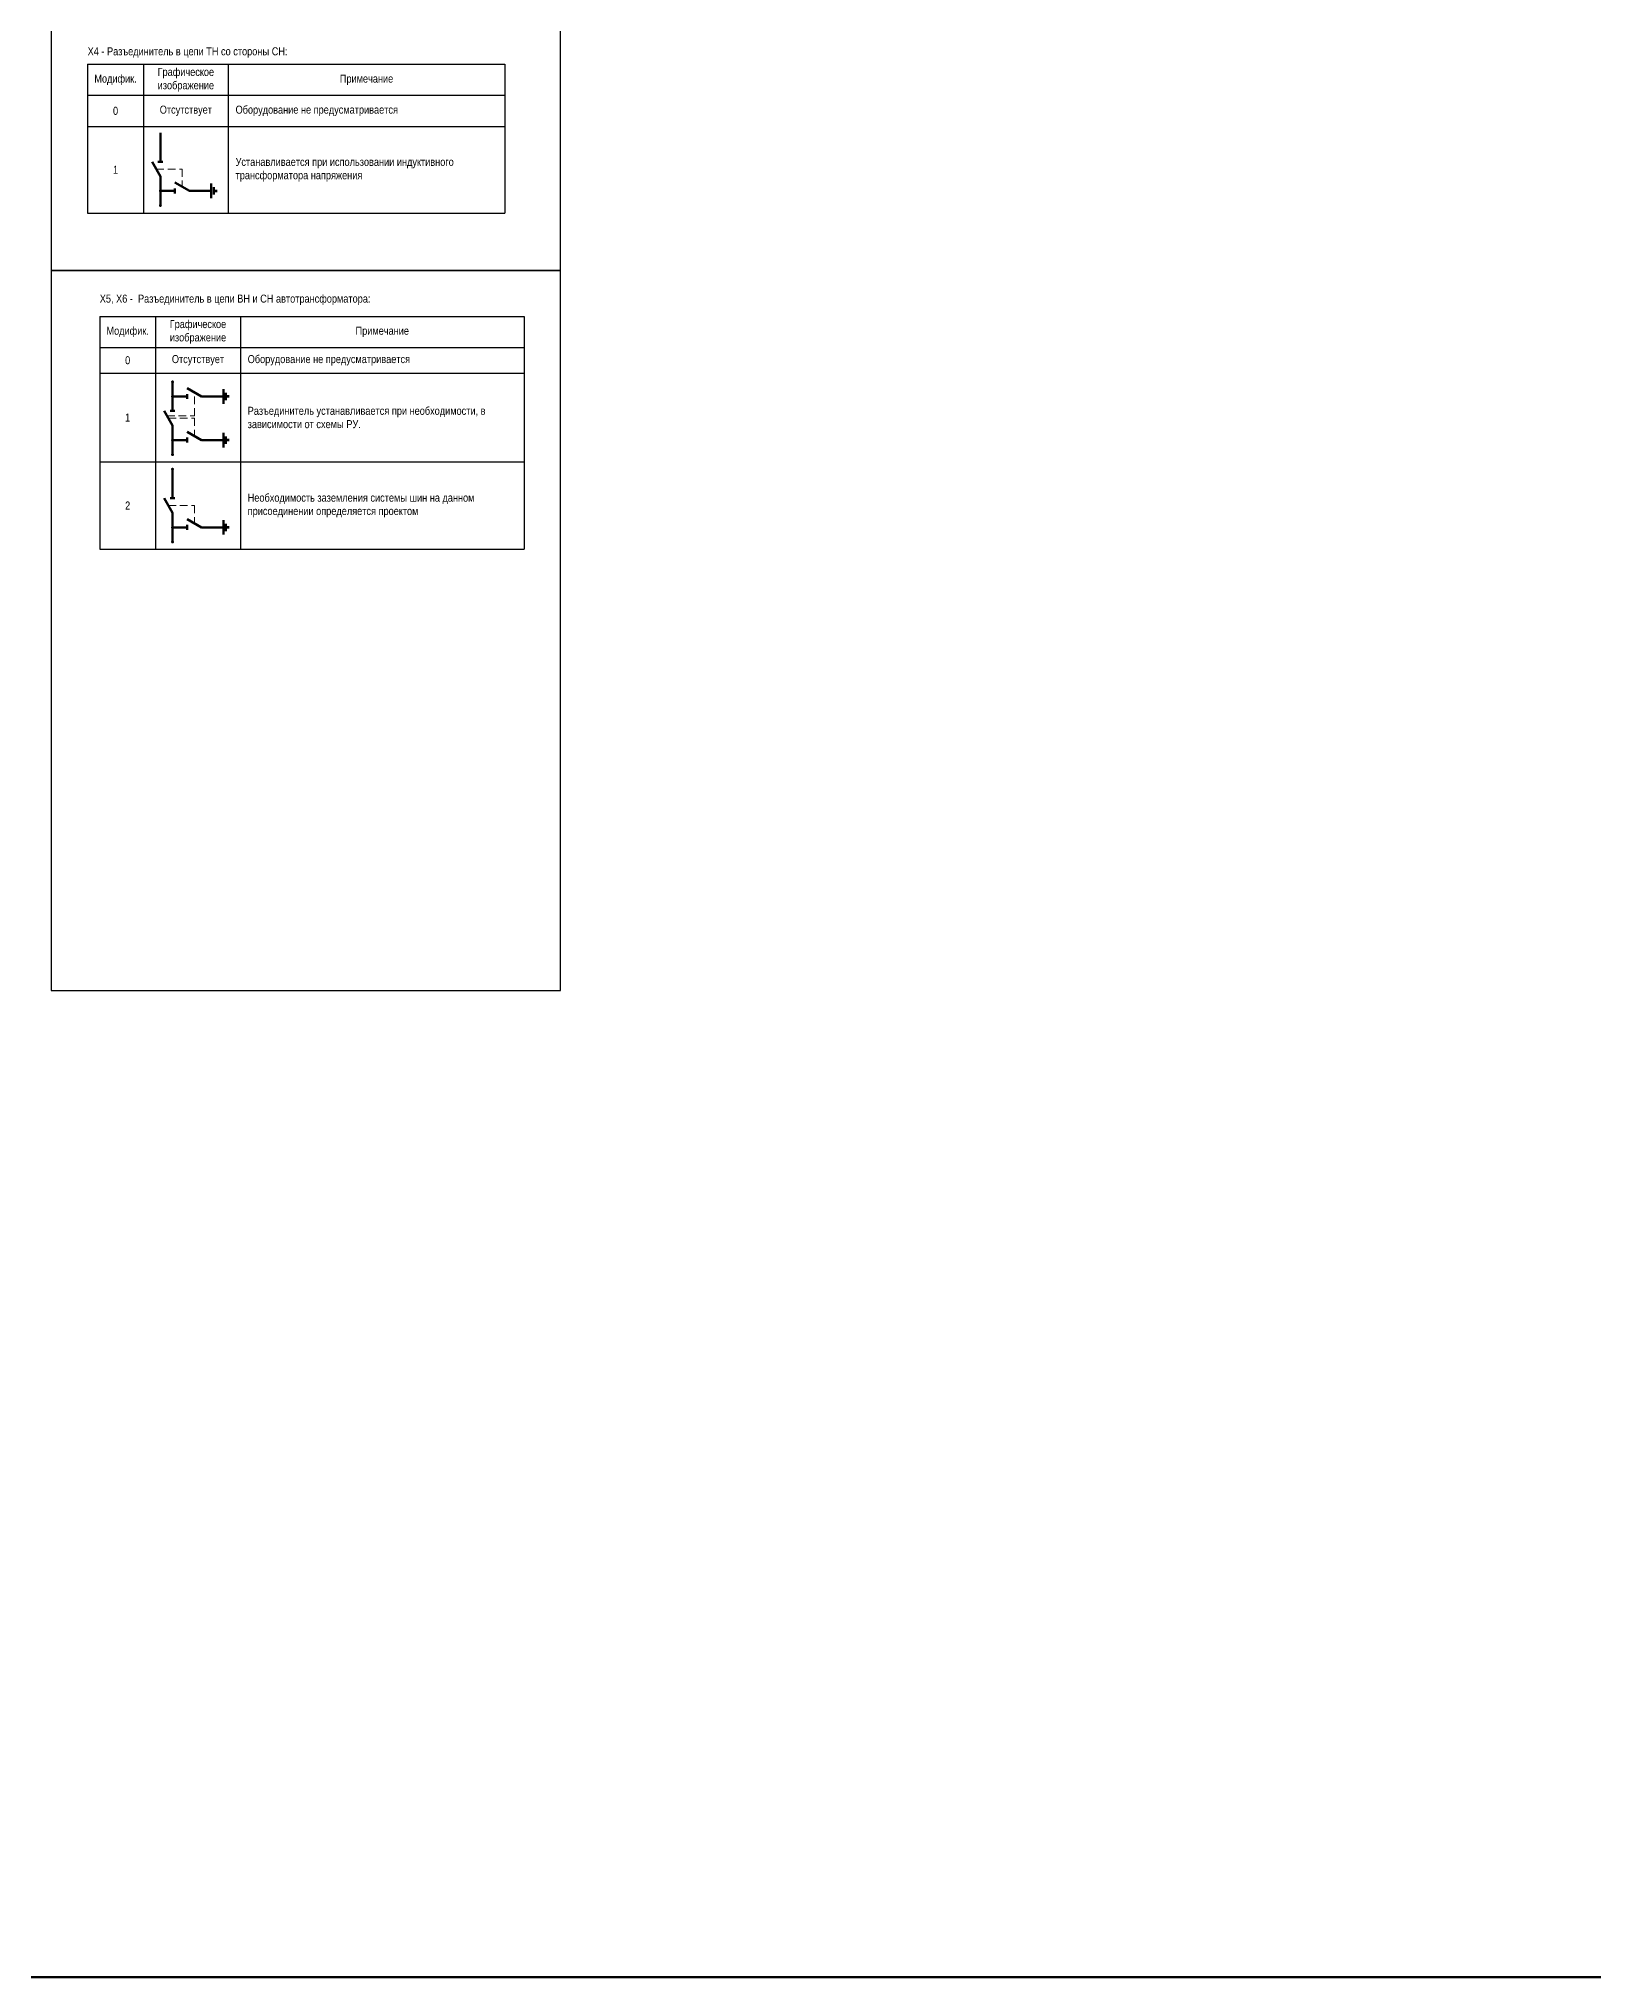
# Model space of a CAD drawing. Header units: millimetres. Extents: x 2565 to 10526, y 3800 to 9503.
# Drawn here: x 7412 to 8053, y 6031 to 6831 of the extents above; entities that cross this region are included whole.
import ezdxf
from ezdxf.enums import TextEntityAlignment as Align

# ---------------------------------------------------------------- set-up
doc = ezdxf.new("R2010")
doc.units = ezdxf.units.MM
doc.linetypes.add('штриховая2', pattern=[9.525, 6.35, -3.175])
for name, color, linetype, lineweight in [('Основная', 7, 'Continuous', 30), ('Толстая', 7, 'Continuous', 53), ('Штриховая', 7, 'штриховая2', 20)]:
    doc.layers.add(name, color=color, linetype=linetype, lineweight=lineweight)
doc.layers.add('Рамка', color=190, linetype='Continuous', lineweight=25, plot=False)
doc.styles.add('Narrow', font='ARIALN.TTF')
doc.styles.add('Вывод', font='tahoma.ttf', dxfattribs={"height": 2.5})
doc.styles.add('Компонент', font='ARIALN.TTF', dxfattribs={"height": 3.5})

# ---------------------------------------------------------------- blocks, each defined once
blk = doc.blocks.new('*T79')
at = {"layer": 'Основная', "color": 0, "linetype": 'ByBlock', "lineweight": -2, "transparency": 16777216}
for p, q in [((0, 0), (175, 0)), ((0, 0), (0, -96)), ((23, 0), (23, -96)), ((58, 0), (58, -96)), ((175, 0), (175, -96)), ((0, -12.79), (175, -12.79)), ((0, -23.39), (175, -23.39)), ((0, -60), (175, -60)), ((0, -96), (175, -96))]:
    blk.add_line(p, q, dxfattribs=at)
at = {"layer": 'Основная', "color": 0, "transparency": 16777216, "char_height": 3.3, "style": 'Narrow'}
for s, insert, width, attachment_point in [('Модифик.', (11.5, -6.4), 20, 5), ('Графическое изображение', (40.5, -6.4), 32, 5), ('Примечание', (116.5, -6.4), 114, 5), ('Отсутствует', (40.5, -18.09), 32, 5), ('Оборудование не предусматривается', (61, -18.09), 111, 4), ('0', (11.5, -18.09), 20, 5), ('Разъединитель устанавливается при необходимости, в зависимости от схемы РУ.', (61, -41.7), 111, 4), ('1', (11.5, -41.7), 20, 5), ('2', (11.5, -78), 20, 5), ('Необходимость заземления системы шин на данном присоединении определяется проектом', (61, -78), 111, 4)]:
    blk.add_mtext(s, dxfattribs=dict(at, insert=insert, width=width, attachment_point=attachment_point))
blk = doc.blocks.new('*U25')
at = {"color": 0}
for p, q in [((-3, 0), (0, 0)), ((0, -3), (0, 3)), ((1, -1.5), (1, 1.5)), ((2, -0.5), (2, 0.5))]:
    blk.add_line(p, q, dxfattribs=at)
blk = doc.blocks.new('*U191')
at = {"color": 0}
blk.add_line((0, 0), (6, 3.43), dxfattribs=at)
blk = doc.blocks.new('*U35')
at = {"color": 0}
blk.add_line((0, -1), (0, 1), dxfattribs=at)
blk = doc.blocks.new('*U33')
at = {"color": 0}
for p, q in [((0, 3), (0, 9)), ((0, -9), (0, -3))]:
    blk.add_line(p, q, dxfattribs=at)
at = {"color": 0, "ltscale": 0.25, "rotation": 89.99999999999999}
for name, p in [('*U191', (0, -3)), ('*U35', (0, 3))]:
    blk.add_blockref(name, p, dxfattribs=at)
at = {"layer": 'Основная'}
for tag, height, style, p in [('В1', 2.5, 'Вывод', (2, 7)), ('ОУ', 3.5, 'Компонент', (-12, 0)), ('В2', 2.5, 'Вывод', (2, -7))]:
    blk.add_attdef(tag, text='', height=height, dxfattribs=dict(at, style=style)).set_placement(p, align=Align.MIDDLE_CENTER)
blk = doc.blocks.new('*U41')
at = {"color": 0}
for p, q in [((-3, 0), (-9, 0)), ((9, 0), (3, 0))]:
    blk.add_line(p, q, dxfattribs=at)
at = {"color": 0, "ltscale": 0.25, "xscale": -1}
for name, p in [('*U191', (3, 0)), ('*U35', (-3, 0))]:
    blk.add_blockref(name, p, dxfattribs=at)
at = {"layer": 'Основная'}
for tag, height, style, p in [('ОУ', 3.5, 'Компонент', (0, 12)), ('В1', 2.5, 'Вывод', (-7, -2)), ('В2', 2.5, 'Вывод', (7, -2))]:
    blk.add_attdef(tag, text='', height=height, dxfattribs=dict(at, style=style)).set_placement(p, align=Align.MIDDLE_CENTER)
blk = doc.blocks.new('*T215')
at = {"layer": 'Основная', "color": 0, "linetype": 'ByBlock', "lineweight": -2, "transparency": 16777216}
for p, q in [((0, 0), (172, 0)), ((0, 0), (0, -61.39)), ((23, 0), (23, -61.39)), ((58, 0), (58, -61.39)), ((172, 0), (172, -61.39)), ((0, -12.79), (172, -12.79)), ((0, -25.62), (172, -25.62)), ((0, -61.39), (172, -61.39))]:
    blk.add_line(p, q, dxfattribs=at)
at = {"layer": 'Основная', "color": 0, "transparency": 16777216, "char_height": 3.3, "style": 'Narrow'}
for s, insert, width, attachment_point in [('Модифик.', (11.5, -6.4), 20, 5), ('Графическое изображение', (40.5, -6.4), 32, 5), ('Примечание', (115, -6.4), 111, 5), ('0', (11.5, -19.21), 20, 5), ('Отсутствует', (40.5, -19.21), 32, 5), ('Оборудование не предусматривается', (61, -19.21), 108, 4), ('Устанавливается при использовании индуктивного трансформатора напряжения', (61, -43.51), 108, 4), ('1', (11.5, -43.51), 20, 5)]:
    blk.add_mtext(s, dxfattribs=dict(at, insert=insert, width=width, attachment_point=attachment_point))

msp = doc.modelspace()

# ---------------------------------------------------------------- linework, layer by layer
at = {"layer": 'Основная', "color": 5, "lineweight": 70}
msp.add_lwpolyline([(4029, 7785), (10150, 7785), (10150, 6031), (4029, 6031)], close=True, dxfattribs=at)
at = {"layer": 'Рамка'}
for points in [[(7417, 6735), (7627, 6735), (7627, 7032), (7417, 7032)], [(7417, 6438), (7627, 6438), (7627, 6735), (7417, 6735)]]:
    msp.add_lwpolyline(points, close=True, dxfattribs=at)
at = {"layer": 'Толстая'}
for points in [[(7462, 6785.77), (7462, 6791.77)], [(7462, 6767.77), (7462, 6761.77)], [(7467, 6683), (7467, 6689)], [(7467, 6665), (7467, 6659)], [(7467, 6647), (7467, 6653)], [(7467, 6629), (7467, 6623)]]:
    msp.add_lwpolyline(points, dxfattribs=at)
at = {"layer": 'Толстая', "ltscale": 0.25, "const_width": 0.6}
for points in [[(7461.7, 6767.77, 1), (7462.3, 6767.77, 1)], [(7461.7, 6761.77, 1), (7462.3, 6761.77, 1)], [(7466.7, 6689, 1), (7467.3, 6689, 1)], [(7466.7, 6683, 1), (7467.3, 6683, 1)], [(7466.7, 6665, 1), (7467.3, 6665, 1)], [(7466.7, 6659, 1), (7467.3, 6659, 1)], [(7466.7, 6653, 1), (7467.3, 6653, 1)], [(7466.7, 6629, 1), (7467.3, 6629, 1)], [(7466.7, 6623, 1), (7467.3, 6623, 1)]]:
    msp.add_lwpolyline(points, format="xyb", close=True, dxfattribs=at)
at = {"layer": 'Штриховая', "ltscale": 0.5}
for points in [[(7460.29, 6776.77), (7471, 6776.77), (7471, 6769.49)], [(7464.71, 6675), (7476, 6675), (7476, 6684.71)], [(7465.29, 6674), (7476, 6674), (7476, 6666.71)], [(7465.29, 6638), (7476, 6638), (7476, 6630.71)]]:
    msp.add_lwpolyline(points, dxfattribs=at)

# ---------------------------------------------------------------- block references
for name, p in [('*T215', (7432, 6820)), ('*T79', (7437, 6716))]:
    msp.add_blockref(name, p)
at = {"layer": 'Толстая', "ltscale": 0.25}
for name, p in [('*U33', (7462, 6776.77)), ('*U41', (7471, 6767.77)), ('*U25', (7483, 6767.77)), ('*U41', (7476, 6683)), ('*U25', (7488, 6683)), ('*U33', (7467, 6674)), ('*U41', (7476, 6665)), ('*U25', (7488, 6665)), ('*U33', (7467, 6638)), ('*U41', (7476, 6629)), ('*U25', (7488, 6629))]:
    msp.add_blockref(name, p, dxfattribs=at)

# ---------------------------------------------------------------- texts
at = {"layer": 'Основная', "char_height": 3.3, "attachment_point": 1, "style": 'Narrow'}
for s, insert, width in [('\\pi-9.9,l9.9,t9.9;X4 - Разъединитель в цепи ТН со стороны СН:', (7432, 6827), 172), ('\\pi-9.9,l9.9,t9.9;X5, X6 -  Разъединитель в цепи ВН и СН автотрансформатора:', (7437, 6725), 120)]:
    msp.add_mtext(s, dxfattribs=dict(at, insert=insert, width=width))

doc.saveas('drawing.dxf')
